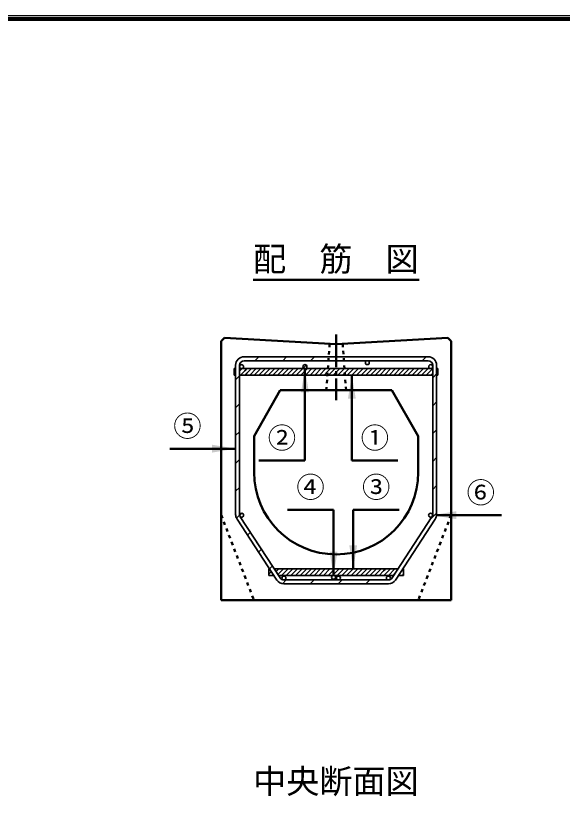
# Model space of a CAD drawing. Units: millimetres, scale not verified. Extents: x 100 to 4105, y 100 to 2870.
# Drawn here: x 932 to 1764, y 1679 to 2870 of the extents above; entities that cross this region are included whole.
import ezdxf
from ezdxf.enums import TextEntityAlignment as Align

# ---------------------------------------------------------------- set-up
doc = ezdxf.new("R2010")
doc.units = ezdxf.units.MM
doc.header["$LTSCALE"] = 5
doc.linetypes.add('USER1', pattern=[2.2, 1, -1.2])
doc.linetypes.add('USER2', pattern=[13.4, 10, -1.2, 1, -1.2])
doc.layers.add('V-nasSTD', color=7, linetype='Continuous', lineweight=50)
doc.styles.add('ＭＳ ゴシック', font='')
doc.styles.get('ＭＳ ゴシック').set_extended_font_data('MS Gothic')

msp = doc.modelspace()

# ---------------------------------------------------------------- hatches: boundary and pattern name
at = {"layer": 'V-nasSTD'}
for points in [[(1378.557, 2296.351), (1372.557, 2332.351), (1366.557, 2296.351)], [(1450.001, 2286.351), (1444.001, 2322.351), (1438.001, 2286.351)], [(1231.057, 2204.368), (1267.057, 2210.368), (1231.057, 2216.368)], [(1602.847, 2103.036), (1566.847, 2109.036), (1602.847, 2115.036)], [(1439.986, 2063.351), (1445.986, 2027.351), (1451.986, 2063.351)], [(1410.057, 2053.351), (1416.057, 2017.351), (1422.057, 2053.351)]]:
    msp.add_hatch(color=256, dxfattribs=at).paths.add_polyline_path(points)

# ---------------------------------------------------------------- linework, layer by layer
at = {"layer": 'V-nasSTD', "lineweight": 100}
msp.add_line((4100, 2865), (105, 2865), dxfattribs=at)
at = {"layer": 'V-nasSTD'}
for p, q in [((1293.654, 2467.351), (1546.461, 2467.351)), ((1250.057, 2379.351), (1245.057, 2374.351)), ((1245.057, 2374.351), (1245.057, 1979.351)), ((1250.057, 2379.351), (1420.057, 2369.351)), ((1420.057, 2369.351), (1590.057, 2379.351)), ((1590.057, 2379.351), (1595.057, 2374.351)), ((1595.057, 1979.351), (1595.057, 2374.351)), ((1372.557, 2192.351), (1372.557, 2332.351)), ((1444.001, 2192.351), (1444.001, 2322.351)), ((1335.057, 2299.351), (1295.057, 2229.351)), ((1505.057, 2299.351), (1335.057, 2299.351)), ((1505.057, 2299.351), (1545.057, 2229.351)), ((1295.057, 2229.351), (1295.057, 2174.351)), ((1545.057, 2229.351), (1545.057, 2174.351)), ((1167.057, 2210.368), (1267.057, 2210.368)), ((1302.557, 2192.351), (1372.557, 2192.351)), ((1444.001, 2192.351), (1514.001, 2192.351)), ((1346.057, 2117.351), (1416.057, 2117.351)), ((1416.057, 2117.351), (1416.057, 2017.351)), ((1445.986, 2117.351), (1445.986, 2027.351)), ((1445.986, 2117.351), (1515.986, 2117.351)), ((1671.847, 2109.036), (1571.847, 2109.036)), ((1245.057, 1979.351), (1595.057, 1979.351))]:
    msp.add_line(p, q, dxfattribs=at)
at = {"layer": 'V-nasSTD', "linetype": 'USER2'}
msp.add_line((1420.057, 2384.351), (1420.057, 2284.351), dxfattribs=at)
at = {"layer": 'V-nasSTD', "linetype": 'USER1'}
for p, q in [((1410.093, 2369.934), (1405.057, 2299.351)), ((1435.057, 2299.351), (1430.093, 2369.938)), ((1245.057, 2109.351), (1295.057, 1979.351)), ((1595.057, 2109.351), (1545.057, 1979.351))]:
    msp.add_line(p, q, dxfattribs=at)
at = {"layer": 'V-nasSTD', "lineweight": 35}
for p, q in [((1560.057, 2350.351), (1280.057, 2350.351)), ((1302.295, 2350.351), (1296.295, 2344.351)), ((1344.722, 2350.351), (1338.722, 2344.351)), ((1387.148, 2350.351), (1381.148, 2344.351)), ((1556.854, 2350.351), (1550.854, 2344.351)), ((1267.057, 2337.351), (1267.057, 2110.315)), ((1273.057, 2337.351), (1273.057, 2110.315)), ((1560.057, 2344.351), (1280.057, 2344.351)), ((1374.464, 2337.667), (1370.241, 2333.444)), ((1567.057, 2110.315), (1567.057, 2337.351)), ((1573.057, 2110.315), (1573.057, 2337.351)), ((1265.057, 2332.351), (1265.057, 2322.351)), ((1265.057, 2332.351), (1267.057, 2332.351)), ((1267.057, 2329.255), (1265.057, 2327.255)), ((1265.057, 2322.351), (1267.057, 2322.351)), ((1277.224, 2332.351), (1273.057, 2328.184)), ((1273.057, 2332.351), (1567.057, 2332.351)), ((1273.057, 2322.351), (1567.057, 2322.351)), ((1274.295, 2322.351), (1278.949, 2327.005)), ((1280.004, 2328.059), (1278.949, 2327.005)), ((1280.912, 2328.967), (1280.004, 2328.059)), ((1284.295, 2332.351), (1280.912, 2328.967)), ((1281.366, 2322.351), (1282.487, 2323.471)), ((1282.487, 2323.471), (1284.29, 2325.275)), ((1284.29, 2325.275), (1291.366, 2332.351)), ((1288.438, 2322.351), (1298.438, 2332.351)), ((1295.509, 2322.351), (1305.509, 2332.351)), ((1302.58, 2322.351), (1312.58, 2332.351)), ((1309.651, 2322.351), (1319.651, 2332.351)), ((1316.722, 2322.351), (1326.722, 2332.351)), ((1323.793, 2322.351), (1333.793, 2332.351)), ((1330.864, 2322.351), (1340.864, 2332.351)), ((1337.935, 2322.351), (1347.935, 2332.351)), ((1345.006, 2322.351), (1355.006, 2332.351)), ((1352.077, 2322.351), (1362.077, 2332.351)), ((1359.148, 2322.351), (1369.148, 2332.351)), ((1366.219, 2322.351), (1371.337, 2327.468)), ((1372.557, 2328.689), (1371.337, 2327.468)), ((1373.29, 2329.421), (1372.557, 2328.689)), ((1376.219, 2332.351), (1373.29, 2329.421)), ((1374.704, 2323.765), (1373.29, 2322.351)), ((1374.704, 2323.765), (1383.29, 2332.351)), ((1380.361, 2322.351), (1390.361, 2332.351)), ((1387.432, 2322.351), (1397.432, 2332.351)), ((1394.504, 2322.351), (1404.504, 2332.351)), ((1401.575, 2322.351), (1407.076, 2327.853)), ((1411.575, 2332.351), (1407.076, 2327.853)), ((1408.646, 2322.351), (1418.646, 2332.351)), ((1415.717, 2322.351), (1425.717, 2332.351)), ((1422.788, 2322.351), (1432.724, 2332.287)), ((1429.859, 2322.351), (1433.192, 2325.684)), ((1432.788, 2332.351), (1432.724, 2332.287)), ((1439.859, 2332.351), (1433.192, 2325.684)), ((1436.93, 2322.351), (1446.93, 2332.351)), ((1444.001, 2322.351), (1454.001, 2332.351)), ((1451.072, 2322.351), (1461.072, 2332.351)), ((1458.143, 2322.351), (1465.362, 2329.57)), ((1467.557, 2324.694), (1465.214, 2322.351)), ((1467.557, 2331.765), (1465.362, 2329.57)), ((1468.143, 2332.351), (1467.557, 2331.765)), ((1470.289, 2327.425), (1467.557, 2324.694)), ((1475.214, 2332.351), (1470.289, 2327.425)), ((1472.285, 2322.351), (1482.285, 2332.351)), ((1479.356, 2322.351), (1489.356, 2332.351)), ((1486.427, 2322.351), (1496.427, 2332.351)), ((1493.498, 2322.351), (1503.498, 2332.351)), ((1500.57, 2322.351), (1510.57, 2332.351)), ((1507.641, 2322.351), (1517.641, 2332.351)), ((1514.712, 2322.351), (1524.712, 2332.351)), ((1521.783, 2322.351), (1531.783, 2332.351)), ((1528.854, 2322.351), (1538.854, 2332.351)), ((1535.925, 2322.351), (1545.925, 2332.351)), ((1542.996, 2322.351), (1552.996, 2332.351)), ((1550.067, 2322.351), (1560.067, 2332.351)), ((1560.776, 2325.989), (1557.138, 2322.351)), ((1567.057, 2332.27), (1560.776, 2325.989)), ((1564.209, 2322.351), (1567.057, 2325.199)), ((1573.057, 2324.128), (1567.057, 2318.128)), ((1574.209, 2332.351), (1573.057, 2331.199)), ((1573.057, 2332.351), (1575.057, 2332.351)), ((1575.057, 2326.128), (1573.057, 2324.128)), ((1573.057, 2322.351), (1575.057, 2322.351)), ((1575.057, 2332.351), (1575.057, 2322.351)), ((1273.057, 2321.113), (1267.057, 2315.113)), ((1273.057, 2278.686), (1267.057, 2272.686)), ((1567.057, 2275.702), (1573.057, 2281.702)), ((1567.057, 2233.275), (1573.057, 2239.275)), ((1273.057, 2236.26), (1267.057, 2230.26)), ((1273.057, 2193.834), (1267.057, 2187.834)), ((1567.057, 2190.849), (1573.057, 2196.849)), ((1273.057, 2151.407), (1267.057, 2145.407)), ((1567.057, 2148.422), (1573.057, 2154.422)), ((1273.166, 2109.089), (1268.48, 2104.403)), ((1276.109, 2112.032), (1273.272, 2109.195)), ((1562.89, 2101.828), (1573.057, 2111.996)), ((1269.158, 2103.23), (1329.585, 2010.266)), ((1274.188, 2106.5), (1334.615, 2013.536)), ((1505.5, 2013.536), (1565.927, 2106.5)), ((1510.53, 2010.266), (1570.957, 2103.23)), ((1289.479, 2082.976), (1285.142, 2078.639)), ((1306.193, 2057.263), (1301.855, 2052.926)), ((1317.55, 2027.351), (1317.55, 2017.351)), ((1317.55, 2027.351), (1318.479, 2027.351)), ((1318.569, 2027.213), (1317.55, 2026.194)), ((1318.569, 2027.213), (1322.906, 2031.55)), ((1325.635, 2027.351), (1514.479, 2027.351)), ((1325.778, 2027.351), (1325.692, 2027.265)), ((1332.849, 2027.351), (1328.477, 2022.979)), ((1331.263, 2018.694), (1339.92, 2027.351)), ((1345.832, 2026.192), (1341.813, 2022.173)), ((1354.062, 2027.351), (1344.062, 2017.351)), ((1346.991, 2027.351), (1345.832, 2026.192)), ((1351.133, 2017.351), (1361.133, 2027.351)), ((1358.204, 2017.351), (1368.204, 2027.351)), ((1365.275, 2017.351), (1375.275, 2027.351)), ((1372.346, 2017.351), (1382.346, 2027.351)), ((1379.417, 2017.351), (1389.417, 2027.351)), ((1386.488, 2017.351), (1396.488, 2027.351)), ((1393.559, 2017.351), (1403.559, 2027.351)), ((1400.631, 2017.351), (1410.631, 2027.351)), ((1416.057, 2025.707), (1414.292, 2023.941)), ((1417.702, 2027.351), (1416.057, 2025.707)), ((1424.773, 2027.351), (1416.528, 2019.106)), ((1430.274, 2025.781), (1426.141, 2021.648)), ((1428.915, 2017.351), (1438.915, 2027.351)), ((1431.844, 2027.351), (1430.274, 2025.781)), ((1435.986, 2017.351), (1445.986, 2027.351)), ((1443.057, 2017.351), (1453.057, 2027.351)), ((1450.128, 2017.351), (1460.128, 2027.351)), ((1457.199, 2017.351), (1467.199, 2027.351)), ((1464.27, 2017.351), (1474.27, 2027.351)), ((1471.341, 2017.351), (1481.341, 2027.351)), ((1478.412, 2017.351), (1488.412, 2027.351)), ((1494.686, 2026.554), (1492.227, 2024.095)), ((1495.483, 2027.351), (1494.686, 2026.554)), ((1502.554, 2027.351), (1498.498, 2023.295)), ((1509.625, 2027.351), (1499.625, 2017.351)), ((1522.55, 2026.133), (1517.676, 2021.259)), ((1521.635, 2027.351), (1522.55, 2027.351)), ((1522.55, 2027.351), (1522.55, 2017.351)), ((1321.354, 2022.928), (1317.55, 2019.123)), ((1317.55, 2017.351), (1324.979, 2017.351)), ((1322.849, 2017.351), (1324.14, 2018.642)), ((1332.135, 2017.351), (1507.979, 2017.351)), ((1336.991, 2017.351), (1341.813, 2022.173)), ((1407.702, 2017.351), (1414.292, 2023.941)), ((1414.773, 2017.351), (1415.786, 2018.364)), ((1416.057, 2018.636), (1415.786, 2018.364)), ((1416.528, 2019.106), (1416.057, 2018.636)), ((1421.844, 2017.351), (1424.676, 2020.183)), ((1426.141, 2021.648), (1424.676, 2020.183)), ((1485.483, 2017.351), (1492.227, 2024.095)), ((1492.554, 2017.351), (1495.112, 2019.909)), ((1495.112, 2019.909), (1496.613, 2021.409)), ((1498.498, 2023.295), (1496.613, 2021.409)), ((1506.697, 2017.351), (1510.362, 2021.016)), ((1515.135, 2017.351), (1522.55, 2017.351)), ((1520.839, 2017.351), (1522.55, 2019.062)), ((1338.315, 2004.533), (1344.133, 2010.351)), ((1340.484, 2010.351), (1499.631, 2010.351)), ((1340.484, 2004.351), (1499.631, 2004.351)), ((1380.559, 2004.351), (1386.559, 2010.351)), ((1422.986, 2004.351), (1428.986, 2010.351)), ((1465.412, 2004.351), (1471.412, 2010.351))]:
    msp.add_line(p, q, dxfattribs=at)
at = {"layer": 'V-nasSTD', "lineweight": 13}
msp.add_lwpolyline([(100, 100), (100, 2870), (4105, 2870), (4105, 100)], close=True, dxfattribs=at)
at = {"layer": 'V-nasSTD', "lineweight": 35}
for centre in [(1276.057, 2335.351), (1372.557, 2335.351), (1467.557, 2341.351), (1564.057, 2335.351), (1276.267, 2109.036), (1563.847, 2109.036), (1340.484, 2013.351), (1416.057, 2014.351), (1423.557, 2013.351), (1499.631, 2013.351)]:
    msp.add_circle(centre, 3, dxfattribs=at)
for centre, radius, start, end in [((1280.057, 2337.351), 13, 90, 180), ((1560.057, 2337.351), 13, 0, 90), ((1280.057, 2337.351), 7, 90, 180), ((1560.057, 2337.351), 7, 0, 90), ((1280.057, 2110.315), 13, 180, 213.02387), ((1280.057, 2110.315), 7, 180, 213.02387), ((1560.057, 2110.315), 7, 326.97613, 0), ((1560.057, 2110.315), 13, 326.97613, 0), ((1340.484, 2017.351), 7, 213.02387, 270), ((1499.631, 2017.351), 7, 270, 326.97613), ((1340.484, 2017.351), 13, 213.02387, 270), ((1499.631, 2017.351), 13, 270, 326.97613)]:
    msp.add_arc(centre, radius, start, end, dxfattribs=at)
at = {"layer": 'V-nasSTD'}
msp.add_arc((1420.057, 2174.351), 125, 180, 0, dxfattribs=at)

# ---------------------------------------------------------------- texts
at = {"layer": 'V-nasSTD', "style": 'ＭＳ ゴシック'}
for s, height, p in [('配\u3000筋\u3000図', 36.95, (1293.654, 2517.751)), ('⑤', 31.67, (1172.057, 2260.568)), ('②', 31.67, (1315.957, 2242.551)), ('①', 31.67, (1457.401, 2242.551)), ('④', 31.67, (1359.457, 2167.551)), ('③', 31.67, (1459.386, 2167.551)), ('⑥', 31.67, (1618.647, 2159.236)), ('中央断面図', 36.95, (1293.654, 1722.29))]:
    msp.add_text(s, height=height, dxfattribs=at).set_placement(p, align=Align.TOP_LEFT)

doc.saveas('drawing.dxf')
